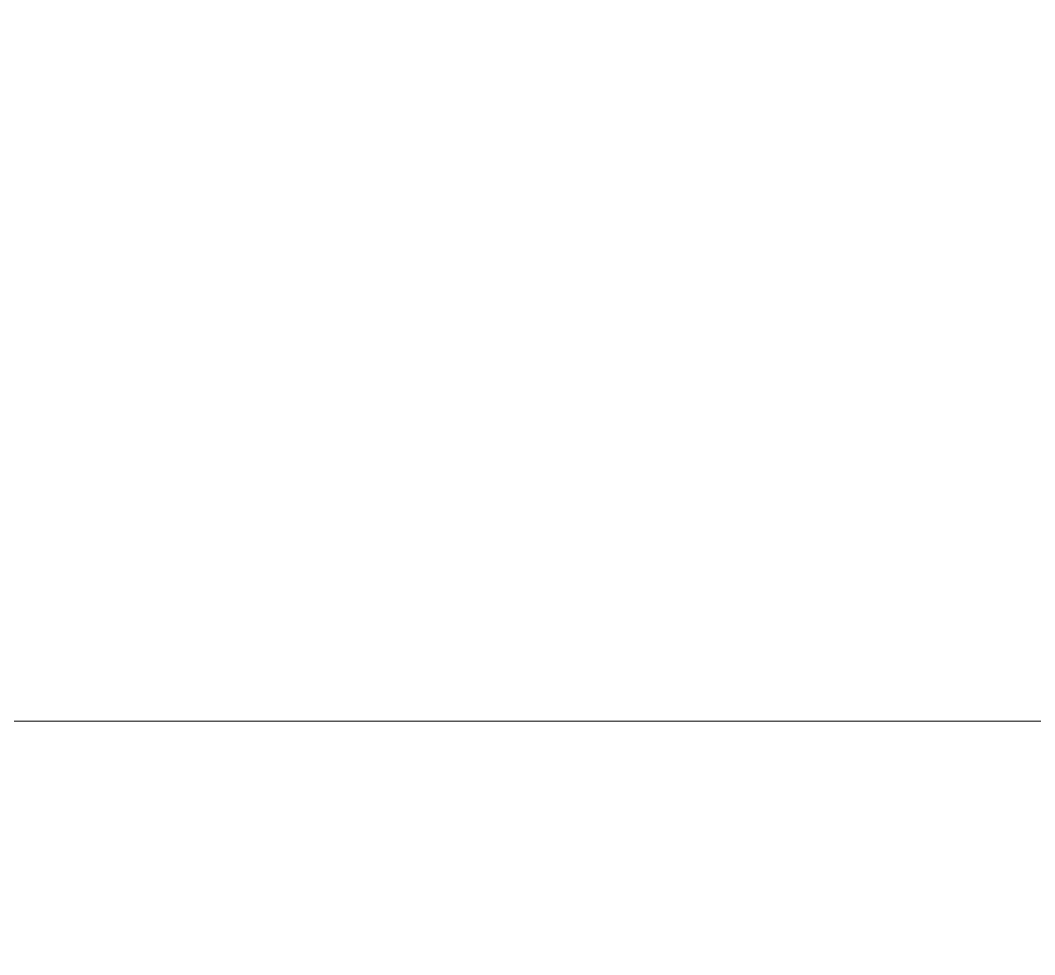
# Model space of a CAD drawing. Header units: millimetres. Extents: x 0 to 414, y 0 to 292.
# Drawn here: x 398.47 to 399.336, y 79.969 to 80.767 of the extents above; entities that cross this region are included whole.
import ezdxf

# ---------------------------------------------------------------- set-up
doc = ezdxf.new("R2010")
doc.units = ezdxf.units.MM

msp = doc.modelspace()

# ---------------------------------------------------------------- hatches: boundary and pattern name
h = msp.add_hatch(color=0)
h.dxf.hatch_style = 2
h.paths.add_polyline_path([(399.312694, 80.214611), (399.312694, 81.5975)])
h = msp.add_hatch(color=0)
h.dxf.hatch_style = 2
h.paths.add_polyline_path([(399.305639, 80.214611), (399.305639, 81.590444)])
h = msp.add_hatch(color=0)
h.dxf.hatch_style = 2
h.paths.add_polyline_path([(399.288, 80.23225), (399.288, 81.576333)])
h = msp.add_hatch(color=0)
h.dxf.hatch_style = 2
h.paths.add_polyline_path([(399.291528, 80.221667), (399.291528, 81.579861)])
h = msp.add_hatch(color=0)
h.dxf.hatch_style = 2
h.paths.add_polyline_path([(399.291528, 80.228722), (399.291528, 81.576333)])
h = msp.add_hatch(color=0)
h.dxf.hatch_style = 2
h.paths.add_polyline_path([(399.291528, 80.228722), (399.291528, 81.576333)])
h = msp.add_hatch(color=0)
h.dxf.hatch_style = 2
h.paths.add_polyline_path([(399.288, 80.235778), (399.288, 81.56575)])
h = msp.add_hatch(color=0)
h.dxf.hatch_style = 2
h.paths.add_polyline_path([(399.284472, 80.239306), (399.284472, 81.544583)])
h = msp.add_hatch(color=0)
h.dxf.hatch_style = 2
h.paths.add_polyline_path([(399.270361, 80.246361), (399.270361, 81.484611)])
h = msp.add_hatch(color=0)
h.dxf.hatch_style = 2
h.paths.add_polyline_path([(399.270361, 80.246361), (399.270361, 81.484611)])
h = msp.add_hatch(color=0)
h.dxf.hatch_style = 2
h.paths.add_polyline_path([(399.270361, 80.249889), (399.270361, 81.477556)])
h = msp.add_hatch(color=0)
h.dxf.hatch_style = 2
h.paths.add_polyline_path([(399.266833, 80.271056), (399.266833, 81.463444)])
h = msp.add_hatch(color=0)
h.dxf.hatch_style = 2
h.paths.add_polyline_path([(399.266833, 80.271056), (399.266833, 81.463444)])
h = msp.add_hatch(color=0)
h.dxf.hatch_style = 2
h.paths.add_polyline_path([(399.263306, 80.271056), (399.263306, 81.456389)])
h = msp.add_hatch(color=0)
h.dxf.hatch_style = 2
h.paths.add_polyline_path([(399.25625, 80.267528), (399.25625, 81.435222)])
h = msp.add_hatch(color=0)
h.dxf.hatch_style = 2
h.paths.add_polyline_path([(399.249194, 80.271056), (399.249194, 81.407)])
h = msp.add_hatch(color=0)
h.dxf.hatch_style = 2
h.paths.add_polyline_path([(399.238611, 80.278111), (399.238611, 81.382306)])
h = msp.add_hatch(color=0)
h.dxf.hatch_style = 2
h.paths.add_polyline_path([(399.238611, 80.278111), (399.238611, 81.37525)])
h = msp.add_hatch(color=0)
h.dxf.hatch_style = 2
h.paths.add_polyline_path([(399.228028, 80.285167), (399.228028, 81.036583)])
h = msp.add_hatch(color=0)
h.dxf.hatch_style = 2
h.paths.add_polyline_path([(399.2245, 80.285167), (399.2245, 81.022472)])
h = msp.add_hatch(color=0)
h.dxf.hatch_style = 2
h.paths.add_polyline_path([(399.2245, 80.285167), (399.2245, 81.022472)])
h = msp.add_hatch(color=0)
h.dxf.hatch_style = 2
h.paths.add_polyline_path([(399.2245, 80.285167), (399.2245, 81.022472)])
h = msp.add_hatch(color=0)
h.dxf.hatch_style = 2
h.paths.add_polyline_path([(399.2245, 80.285167), (399.2245, 81.022472)])
h = msp.add_hatch(color=0)
h.dxf.hatch_style = 2
h.paths.add_polyline_path([(399.228028, 80.285167), (399.228028, 81.026)])
h = msp.add_hatch(color=0)
h.dxf.hatch_style = 2
h.paths.add_polyline_path([(399.228028, 80.285167), (399.228028, 81.026)])
h = msp.add_hatch(color=0)
h.dxf.hatch_style = 2
h.paths.add_polyline_path([(399.220972, 80.285167), (399.220972, 81.015417)])
h = msp.add_hatch(color=0)
h.dxf.hatch_style = 2
h.paths.add_polyline_path([(399.220972, 80.285167), (399.220972, 81.015417)])
h = msp.add_hatch(color=0)
h.dxf.hatch_style = 2
h.paths.add_polyline_path([(399.2245, 80.285167), (399.2245, 81.018944)])
h = msp.add_hatch(color=0)
h.dxf.hatch_style = 2
h.paths.add_polyline_path([(399.2245, 80.285167), (399.2245, 81.018944)])
h = msp.add_hatch(color=0)
h.dxf.hatch_style = 2
h.paths.add_polyline_path([(399.217444, 80.285167), (399.217444, 81.011889)])
h = msp.add_hatch(color=0)
h.dxf.hatch_style = 2
h.paths.add_polyline_path([(399.217444, 80.285167), (399.217444, 81.011889)])
h = msp.add_hatch(color=0)
h.dxf.hatch_style = 2
h.paths.add_polyline_path([(399.217444, 80.285167), (399.217444, 81.011889)])
h = msp.add_hatch(color=0)
h.dxf.hatch_style = 2
h.paths.add_polyline_path([(399.213917, 80.285167), (399.213917, 80.849611)])
h = msp.add_hatch(color=0)
h.dxf.hatch_style = 2
h.paths.add_polyline_path([(399.213917, 80.285167), (399.213917, 80.849611)])
h = msp.add_hatch(color=0)
h.dxf.hatch_style = 2
h.paths.add_polyline_path([(399.213917, 80.285167), (399.213917, 80.849611)])
h = msp.add_hatch(color=0)
h.dxf.hatch_style = 2
h.paths.add_polyline_path([(399.213917, 80.285167), (399.213917, 80.849611)])
h = msp.add_hatch(color=0)
h.dxf.hatch_style = 2
h.paths.add_polyline_path([(399.217444, 80.285167), (399.217444, 80.853139)])
h = msp.add_hatch(color=0)
h.dxf.hatch_style = 2
h.paths.add_polyline_path([(399.217444, 80.285167), (399.217444, 80.849611)])
h = msp.add_hatch(color=0)
h.dxf.hatch_style = 2
h.paths.add_polyline_path([(399.217444, 80.285167), (399.217444, 80.849611)])
h = msp.add_hatch(color=0)
h.dxf.hatch_style = 2
h.paths.add_polyline_path([(399.203333, 80.253417), (399.203333, 80.839028)])
h = msp.add_hatch(color=0)
h.dxf.hatch_style = 2
h.paths.add_polyline_path([(399.203333, 80.256944), (399.203333, 80.839028)])
h = msp.add_hatch(color=0)
h.dxf.hatch_style = 2
h.paths.add_polyline_path([(399.203333, 80.256944), (399.203333, 80.839028)])
h = msp.add_hatch(color=0)
h.dxf.hatch_style = 2
h.paths.add_polyline_path([(399.203333, 80.260472), (399.203333, 80.839028)])
h = msp.add_hatch(color=0)
h.dxf.hatch_style = 2
h.paths.add_polyline_path([(399.206861, 80.274583), (399.206861, 80.842556)])
h = msp.add_hatch(color=0)
h.dxf.hatch_style = 2
h.paths.add_polyline_path([(399.206861, 80.274583), (399.206861, 80.842556)])
h = msp.add_hatch(color=0)
h.dxf.hatch_style = 2
h.paths.add_polyline_path([(399.206861, 80.274583), (399.206861, 80.842556)])
h = msp.add_hatch(color=0)
h.dxf.hatch_style = 2
h.paths.add_polyline_path([(399.206861, 80.274583), (399.206861, 80.842556)])
h = msp.add_hatch(color=0)
h.dxf.hatch_style = 2
h.paths.add_polyline_path([(399.206861, 80.274583), (399.206861, 80.842556)])
h = msp.add_hatch(color=0)
h.dxf.hatch_style = 2
h.paths.add_polyline_path([(399.206861, 80.274583), (399.206861, 80.842556)])
h = msp.add_hatch(color=0)
h.dxf.hatch_style = 2
h.paths.add_polyline_path([(399.210389, 80.278111), (399.210389, 80.846083)])
h = msp.add_hatch(color=0)
h.dxf.hatch_style = 2
h.paths.add_polyline_path([(399.210389, 80.278111), (399.210389, 80.846083)])
h = msp.add_hatch(color=0)
h.dxf.hatch_style = 2
h.paths.add_polyline_path([(399.203333, 80.214611), (399.203333, 80.817861)])
h = msp.add_hatch(color=0)
h.dxf.hatch_style = 2
h.paths.add_polyline_path([(399.203333, 80.214611), (399.203333, 80.817861)])
h = msp.add_hatch(color=0)
h.dxf.hatch_style = 2
h.paths.add_polyline_path([(399.199806, 80.186389), (399.199806, 80.80375)])
h = msp.add_hatch(color=0)
h.dxf.hatch_style = 2
h.paths.add_polyline_path([(399.199806, 80.189917), (399.199806, 80.80375)])
h = msp.add_hatch(color=0)
h.dxf.hatch_style = 2
h.paths.add_polyline_path([(398.674167, 80.637944), (398.674167, 80.772)])
h = msp.add_hatch(color=0)
h.dxf.hatch_style = 2
h.paths.add_polyline_path([(398.677694, 80.637944), (398.677694, 80.772)])
h = msp.add_hatch(color=0)
h.dxf.hatch_style = 2
h.paths.add_polyline_path([(398.585972, 80.669694), (398.585972, 80.761417)])
h = msp.add_hatch(color=0)
h.dxf.hatch_style = 2
h.paths.add_polyline_path([(398.561278, 80.669694), (398.561278, 80.754361)])
h = msp.add_hatch(color=0)
h.dxf.hatch_style = 2
h.paths.add_polyline_path([(398.564806, 80.669694), (398.564806, 80.754361)])
h = msp.add_hatch(color=0)
h.dxf.hatch_style = 2
h.paths.add_polyline_path([(398.564806, 80.669694), (398.564806, 80.754361)])
h = msp.add_hatch(color=0)
h.dxf.hatch_style = 2
h.paths.add_polyline_path([(398.568333, 80.669694), (398.568333, 80.754361)])
h = msp.add_hatch(color=0)
h.dxf.hatch_style = 2
h.paths.add_polyline_path([(398.568333, 80.669694), (398.568333, 80.754361)])
h = msp.add_hatch(color=0)
h.dxf.hatch_style = 2
h.paths.add_polyline_path([(398.575389, 80.669694), (398.575389, 80.757889)])
h = msp.add_hatch(color=0)
h.dxf.hatch_style = 2
h.paths.add_polyline_path([(398.575389, 80.669694), (398.575389, 80.757889)])
h = msp.add_hatch(color=0)
h.dxf.hatch_style = 2
h.paths.add_polyline_path([(398.582444, 80.669694), (398.582444, 80.757889)])
h = msp.add_hatch(color=0)
h.dxf.hatch_style = 2
h.paths.add_polyline_path([(398.582444, 80.669694), (398.582444, 80.757889)])
h = msp.add_hatch(color=0)
h.dxf.hatch_style = 2
h.paths.add_polyline_path([(398.582444, 80.669694), (398.582444, 80.757889)])
h = msp.add_hatch(color=0)
h.dxf.hatch_style = 2
h.paths.add_polyline_path([(398.582444, 80.669694), (398.582444, 80.757889)])
h = msp.add_hatch(color=0)
h.dxf.hatch_style = 2
h.paths.add_polyline_path([(398.744722, 80.567389), (398.744722, 80.757889)])
h = msp.add_hatch(color=0)
h.dxf.hatch_style = 2
h.paths.add_polyline_path([(398.744722, 80.560333), (398.744722, 80.757889)])
h = msp.add_hatch(color=0)
h.dxf.hatch_style = 2
h.paths.add_polyline_path([(398.511889, 80.669694), (398.511889, 80.743778)])
h = msp.add_hatch(color=0)
h.dxf.hatch_style = 2
h.paths.add_polyline_path([(398.522472, 80.669694), (398.522472, 80.743778)])
h = msp.add_hatch(color=0)
h.dxf.hatch_style = 2
h.paths.add_polyline_path([(398.526, 80.669694), (398.526, 80.747306)])
h = msp.add_hatch(color=0)
h.dxf.hatch_style = 2
h.paths.add_polyline_path([(398.536583, 80.669694), (398.536583, 80.747306)])
h = msp.add_hatch(color=0)
h.dxf.hatch_style = 2
h.paths.add_polyline_path([(398.536583, 80.669694), (398.536583, 80.747306)])
h = msp.add_hatch(color=0)
h.dxf.hatch_style = 2
h.paths.add_polyline_path([(398.536583, 80.669694), (398.536583, 80.747306)])
h = msp.add_hatch(color=0)
h.dxf.hatch_style = 2
h.paths.add_polyline_path([(398.536583, 80.669694), (398.536583, 80.747306)])
h = msp.add_hatch(color=0)
h.dxf.hatch_style = 2
h.paths.add_polyline_path([(398.536583, 80.669694), (398.536583, 80.747306)])
h = msp.add_hatch(color=0)
h.dxf.hatch_style = 2
h.paths.add_polyline_path([(398.540111, 80.669694), (398.540111, 80.747306)])
h = msp.add_hatch(color=0)
h.dxf.hatch_style = 2
h.paths.add_polyline_path([(398.540111, 80.669694), (398.540111, 80.747306)])
h = msp.add_hatch(color=0)
h.dxf.hatch_style = 2
h.paths.add_polyline_path([(398.543639, 80.669694), (398.543639, 80.750833)])
h = msp.add_hatch(color=0)
h.dxf.hatch_style = 2
h.paths.add_polyline_path([(398.543639, 80.669694), (398.543639, 80.750833)])
h = msp.add_hatch(color=0)
h.dxf.hatch_style = 2
h.paths.add_polyline_path([(398.550694, 80.669694), (398.550694, 80.750833)])
h = msp.add_hatch(color=0)
h.dxf.hatch_style = 2
h.paths.add_polyline_path([(398.49425, 80.666167), (398.49425, 80.736722)])
h = msp.add_hatch(color=0)
h.dxf.hatch_style = 2
h.paths.add_polyline_path([(398.497778, 80.666167), (398.497778, 80.74025)])
h = msp.add_hatch(color=0)
h.dxf.hatch_style = 2
h.paths.add_polyline_path([(398.497778, 80.666167), (398.497778, 80.74025)])
h = msp.add_hatch(color=0)
h.dxf.hatch_style = 2
h.paths.add_polyline_path([(398.501306, 80.666167), (398.501306, 80.74025)])
h = msp.add_hatch(color=0)
h.dxf.hatch_style = 2
h.paths.add_polyline_path([(398.501306, 80.666167), (398.501306, 80.74025)])
h = msp.add_hatch(color=0)
h.dxf.hatch_style = 2
h.paths.add_polyline_path([(398.504833, 80.666167), (398.504833, 80.74025)])
h = msp.add_hatch(color=0)
h.dxf.hatch_style = 2
h.paths.add_polyline_path([(398.504833, 80.666167), (398.504833, 80.74025)])
h = msp.add_hatch(color=0)
h.dxf.hatch_style = 2
h.paths.add_polyline_path([(398.508361, 80.666167), (398.508361, 80.74025)])
h = msp.add_hatch(color=0)
h.dxf.hatch_style = 2
h.paths.add_polyline_path([(398.508361, 80.666167), (398.508361, 80.74025)])
h = msp.add_hatch(color=0)
h.dxf.hatch_style = 2
h.paths.add_polyline_path([(398.772944, 80.458028), (398.772944, 80.74025)])
h = msp.add_hatch(color=0)
h.dxf.hatch_style = 2
h.paths.add_polyline_path([(398.776472, 80.436861), (398.776472, 80.736722)])
h = msp.add_hatch(color=0)
h.dxf.hatch_style = 2
h.paths.add_polyline_path([(398.78, 80.426278), (398.78, 80.736722)])
h = msp.add_hatch(color=0)
h.dxf.hatch_style = 2
h.paths.add_polyline_path([(398.78, 80.426278), (398.78, 80.736722)])
h = msp.add_hatch(color=0)
h.dxf.hatch_style = 2
h.paths.add_polyline_path([(398.78, 80.42275), (398.78, 80.736722)])
h = msp.add_hatch(color=0)
h.dxf.hatch_style = 2
h.paths.add_polyline_path([(398.783528, 80.401583), (398.783528, 80.736722)])
h = msp.add_hatch(color=0)
h.dxf.hatch_style = 2
h.paths.add_polyline_path([(398.473083, 80.662639), (398.473083, 80.733194)])
h = msp.add_hatch(color=0)
h.dxf.hatch_style = 2
h.paths.add_polyline_path([(398.787056, 80.369833), (398.787056, 80.733194)])
h = msp.add_hatch(color=0)
h.dxf.hatch_style = 2
h.paths.add_polyline_path([(398.787056, 80.302806), (398.787056, 80.733194)])
h = msp.add_hatch(color=0)
h.dxf.hatch_style = 2
h.paths.add_polyline_path([(398.787056, 80.271056), (398.787056, 80.733194)])
h = msp.add_hatch(color=0)
h.dxf.hatch_style = 2
h.paths.add_polyline_path([(398.787056, 80.271056), (398.787056, 80.733194)])
h = msp.add_hatch(color=0)
h.dxf.hatch_style = 2
h.paths.add_polyline_path([(398.787056, 80.271056), (398.787056, 80.733194)])
h = msp.add_hatch(color=0)
h.dxf.hatch_style = 2
h.paths.add_polyline_path([(398.787056, 80.271056), (398.787056, 80.733194)])
h = msp.add_hatch(color=0)
h.dxf.hatch_style = 2
h.paths.add_polyline_path([(398.787056, 80.271056), (398.787056, 80.733194)])
h = msp.add_hatch(color=0)
h.dxf.hatch_style = 2
h.paths.add_polyline_path([(398.790583, 80.271056), (398.790583, 80.733194)])
h = msp.add_hatch(color=0)
h.dxf.hatch_style = 2
h.paths.add_polyline_path([(398.790583, 80.271056), (398.790583, 80.733194)])
h = msp.add_hatch(color=0)
h.dxf.hatch_style = 2
h.paths.add_polyline_path([(398.794111, 80.271056), (398.794111, 80.733194)])
h = msp.add_hatch(color=0)
h.dxf.hatch_style = 2
h.paths.add_polyline_path([(398.794111, 80.271056), (398.794111, 80.733194)])
h = msp.add_hatch(color=0)
h.dxf.hatch_style = 2
h.paths.add_polyline_path([(398.794111, 80.271056), (398.794111, 80.733194)])
h = msp.add_hatch(color=0)
h.dxf.hatch_style = 2
h.paths.add_polyline_path([(398.794111, 80.271056), (398.794111, 80.733194)])
h = msp.add_hatch(color=0)
h.dxf.hatch_style = 2
h.paths.add_polyline_path([(398.797639, 80.271056), (398.797639, 80.729667)])
h = msp.add_hatch(color=0)
h.dxf.hatch_style = 2
h.paths.add_polyline_path([(398.797639, 80.271056), (398.797639, 80.729667)])
h = msp.add_hatch(color=0)
h.dxf.hatch_style = 2
h.paths.add_polyline_path([(398.801167, 80.271056), (398.801167, 80.729667)])
h = msp.add_hatch(color=0)
h.dxf.hatch_style = 2
h.paths.add_polyline_path([(398.801167, 80.271056), (398.801167, 80.729667)])
h = msp.add_hatch(color=0)
h.dxf.hatch_style = 2
h.paths.add_polyline_path([(398.801167, 80.267528), (398.801167, 80.729667)])
h = msp.add_hatch(color=0)
h.dxf.hatch_style = 2
h.paths.add_polyline_path([(398.804694, 80.094667), (398.804694, 80.729667)])
h = msp.add_hatch(color=0)
h.dxf.hatch_style = 2
h.paths.add_polyline_path([(398.822333, 80.002944), (398.822333, 80.722611)])
h = msp.add_hatch(color=0)
h.dxf.hatch_style = 2
h.paths.add_polyline_path([(398.822333, 79.953556), (398.822333, 80.722611)])
h = msp.add_hatch(color=0)
h.dxf.hatch_style = 2
h.paths.add_polyline_path([(398.825861, 79.928861), (398.825861, 80.719083)])
h = msp.add_hatch(color=0)
h.dxf.hatch_style = 2
h.paths.add_polyline_path([(398.825861, 79.918278), (398.825861, 80.715556)])
h = msp.add_hatch(color=0)
h.dxf.hatch_style = 2
h.paths.add_polyline_path([(398.825861, 80.694389), (398.825861, 80.715556)])
h = msp.add_hatch(color=0)
h.dxf.hatch_style = 2
h.paths.add_polyline_path([(398.825861, 80.694389), (398.825861, 80.715556)])
h = msp.add_hatch(color=0)
h.dxf.hatch_style = 2
h.paths.add_polyline_path([(398.825861, 80.694389), (398.829389, 80.7085)])
h = msp.add_hatch(color=0)
h.dxf.hatch_style = 2
h.paths.add_polyline_path([(398.825861, 79.918278), (398.825861, 80.694389)])
h = msp.add_hatch(color=0)
h.dxf.hatch_style = 2
h.paths.add_polyline_path([(398.825861, 79.918278), (398.825861, 80.694389)])
h = msp.add_hatch(color=0)
h.dxf.hatch_style = 2
h.paths.add_polyline_path([(398.829389, 79.907694), (398.829389, 80.694389)])
h = msp.add_hatch(color=0)
h.dxf.hatch_style = 2
h.paths.add_polyline_path([(398.832917, 79.883), (398.832917, 80.694389)])
h = msp.add_hatch(color=0)
h.dxf.hatch_style = 2
h.paths.add_polyline_path([(398.832917, 79.883), (398.832917, 80.694389)])
h = msp.add_hatch(color=0)
h.dxf.hatch_style = 2
h.paths.add_polyline_path([(398.836444, 79.879472), (398.836444, 80.694389)])
h = msp.add_hatch(color=0)
h.dxf.hatch_style = 2
h.paths.add_polyline_path([(398.836444, 79.879472), (398.836444, 80.694389)])
h = msp.add_hatch(color=0)
h.dxf.hatch_style = 2
h.paths.add_polyline_path([(398.839972, 79.872417), (398.839972, 80.694389)])
h = msp.add_hatch(color=0)
h.dxf.hatch_style = 2
h.paths.add_polyline_path([(398.854083, 79.844194), (398.854083, 80.67675)])
h = msp.add_hatch(color=0)
h.dxf.hatch_style = 2
h.paths.add_polyline_path([(399.185694, 80.066444), (399.185694, 80.67675)])
h = msp.add_hatch(color=0)
h.dxf.hatch_style = 2
h.paths.add_polyline_path([(398.864667, 79.8195), (398.864667, 80.655583)])
h = msp.add_hatch(color=0)
h.dxf.hatch_style = 2
h.paths.add_polyline_path([(398.868194, 79.815972), (398.868194, 80.655583)])
h = msp.add_hatch(color=0)
h.dxf.hatch_style = 2
h.paths.add_polyline_path([(398.882306, 80.616778), (398.882306, 80.637944)])
h = msp.add_hatch(color=0)
h.dxf.hatch_style = 2
h.paths.add_polyline_path([(398.882306, 80.616778), (398.882306, 80.637944)])
h = msp.add_hatch(color=0)
h.dxf.hatch_style = 2
h.paths.add_polyline_path([(398.87525, 79.805389), (398.87525, 80.606194)])
h = msp.add_hatch(color=0)
h.dxf.hatch_style = 2
h.paths.add_polyline_path([(398.882306, 79.798333), (398.882306, 80.602667)])
h = msp.add_hatch(color=0)
h.dxf.hatch_style = 2
h.paths.add_polyline_path([(398.882306, 79.798333), (398.882306, 80.602667)])
h = msp.add_hatch(color=0)
h.dxf.hatch_style = 2
h.paths.add_polyline_path([(398.882306, 79.794806), (398.882306, 80.602667)])
h = msp.add_hatch(color=0)
h.dxf.hatch_style = 2
h.paths.add_polyline_path([(398.882306, 79.794806), (398.882306, 80.602667)])
h = msp.add_hatch(color=0)
h.dxf.hatch_style = 2
h.paths.add_polyline_path([(398.885833, 79.791278), (398.885833, 80.599139)])
h = msp.add_hatch(color=0)
h.dxf.hatch_style = 2
h.paths.add_polyline_path([(398.885833, 79.791278), (398.885833, 80.599139)])
h = msp.add_hatch(color=0)
h.dxf.hatch_style = 2
h.paths.add_polyline_path([(398.889361, 79.784222), (398.889361, 80.599139)])
h = msp.add_hatch(color=0)
h.dxf.hatch_style = 2
h.paths.add_polyline_path([(398.889361, 79.784222), (398.889361, 80.599139)])
h = msp.add_hatch(color=0)
h.dxf.hatch_style = 2
h.paths.add_polyline_path([(398.896417, 79.777167), (398.896417, 80.588556)])
h = msp.add_hatch(color=0)
h.dxf.hatch_style = 2
h.paths.add_polyline_path([(399.178639, 80.038222), (399.178639, 80.567389)])
h = msp.add_hatch(color=0)
h.dxf.hatch_style = 2
h.paths.add_polyline_path([(398.928167, 79.745417), (398.928167, 80.48625)])
h = msp.add_hatch(color=0)
h.dxf.hatch_style = 2
h.paths.add_polyline_path([(398.931694, 79.738361), (398.931694, 80.465083)])
h = msp.add_hatch(color=0)
h.dxf.hatch_style = 2
h.paths.add_polyline_path([(399.175111, 80.020583), (399.175111, 80.450972)])
h = msp.add_hatch(color=0)
h.dxf.hatch_style = 2
h.paths.add_polyline_path([(399.171583, 80.020583), (399.171583, 80.436861)])
h = msp.add_hatch(color=0)
h.dxf.hatch_style = 2
h.paths.add_polyline_path([(399.161, 79.868889), (399.161, 80.426278)])
h = msp.add_hatch(color=0)
h.dxf.hatch_style = 2
h.paths.add_polyline_path([(399.168056, 79.875944), (399.168056, 80.426278)])
h = msp.add_hatch(color=0)
h.dxf.hatch_style = 2
h.paths.add_polyline_path([(399.168056, 79.875944), (399.168056, 80.426278)])
h = msp.add_hatch(color=0)
h.dxf.hatch_style = 2
h.paths.add_polyline_path([(399.168056, 79.879472), (399.168056, 80.426278)])
h = msp.add_hatch(color=0)
h.dxf.hatch_style = 2
h.paths.add_polyline_path([(399.168056, 80.017056), (399.168056, 80.426278)])
h = msp.add_hatch(color=0)
h.dxf.hatch_style = 2
h.paths.add_polyline_path([(399.168056, 80.017056), (399.168056, 80.426278)])
h = msp.add_hatch(color=0)
h.dxf.hatch_style = 2
h.paths.add_polyline_path([(399.168056, 80.017056), (399.168056, 80.426278)])
h = msp.add_hatch(color=0)
h.dxf.hatch_style = 2
h.paths.add_polyline_path([(399.168056, 80.017056), (399.168056, 80.426278)])
h = msp.add_hatch(color=0)
h.dxf.hatch_style = 2
h.paths.add_polyline_path([(399.168056, 80.017056), (399.168056, 80.426278)])
h = msp.add_hatch(color=0)
h.dxf.hatch_style = 2
h.paths.add_polyline_path([(399.171583, 80.017056), (399.171583, 80.426278)])
h = msp.add_hatch(color=0)
h.dxf.hatch_style = 2
h.paths.add_polyline_path([(399.171583, 80.017056), (399.171583, 80.426278)])
h = msp.add_hatch(color=0)
h.dxf.hatch_style = 2
h.paths.add_polyline_path([(399.171583, 80.020583), (399.171583, 80.426278)])
h = msp.add_hatch(color=0)
h.dxf.hatch_style = 2
h.paths.add_polyline_path([(399.171583, 80.020583), (399.171583, 80.426278)])
h = msp.add_hatch(color=0)
h.dxf.hatch_style = 2
h.paths.add_polyline_path([(398.952861, 80.313389), (398.952861, 80.362778)])
h = msp.add_hatch(color=0)
h.dxf.hatch_style = 2
h.paths.add_polyline_path([(399.157472, 79.861833), (399.157472, 80.362778)])
h = msp.add_hatch(color=0)
h.dxf.hatch_style = 2
h.paths.add_polyline_path([(399.157472, 79.861833), (399.157472, 80.362778)])
h = msp.add_hatch(color=0)
h.dxf.hatch_style = 2
h.paths.add_polyline_path([(399.157472, 79.861833), (399.157472, 80.355722)])
h = msp.add_hatch(color=0)
h.dxf.hatch_style = 2
h.paths.add_polyline_path([(399.153944, 79.858306), (399.153944, 80.320444)])
h = msp.add_hatch(color=0)
h.dxf.hatch_style = 2
h.paths.add_polyline_path([(398.787056, 80.271056), (398.787056, 80.302806)])
h = msp.add_hatch(color=0)
h.dxf.hatch_style = 2
h.paths.add_polyline_path([(398.787056, 80.271056), (398.787056, 80.302806)])
h = msp.add_hatch(color=0)
h.dxf.hatch_style = 2
h.paths.add_polyline_path([(398.787056, 80.271056), (398.787056, 80.302806)])
h = msp.add_hatch(color=0)
h.dxf.hatch_style = 2
h.paths.add_polyline_path([(398.783528, 80.271056), (398.783528, 80.299278)])
h = msp.add_hatch(color=0)
h.dxf.hatch_style = 2
h.paths.add_polyline_path([(398.783528, 80.271056), (398.783528, 80.299278)])
h = msp.add_hatch(color=0)
h.dxf.hatch_style = 2
h.paths.add_polyline_path([(398.78, 80.274583), (398.78, 80.292222)])
h = msp.add_hatch(color=0)
h.dxf.hatch_style = 2
h.paths.add_polyline_path([(398.78, 80.274583), (398.78, 80.292222)])
h = msp.add_hatch(color=0)
h.dxf.hatch_style = 2
h.paths.add_polyline_path([(398.78, 80.271056), (398.78, 80.292222)])
h = msp.add_hatch(color=0)
h.dxf.hatch_style = 2
h.paths.add_polyline_path([(398.78, 80.271056), (398.78, 80.292222)])
h = msp.add_hatch(color=0)
h.dxf.hatch_style = 2
h.paths.add_polyline_path([(398.801167, 80.144056), (398.801167, 80.267528)])
h = msp.add_hatch(color=0)
h.dxf.hatch_style = 2
h.paths.add_polyline_path([(398.801167, 80.137), (398.801167, 80.267528)])
h = msp.add_hatch(color=0)
h.dxf.hatch_style = 2
h.paths.add_polyline_path([(399.153944, 79.85125), (399.153944, 80.271056)])
h = msp.add_hatch(color=0)
h.dxf.hatch_style = 2
h.paths.add_polyline_path([(399.270361, 80.249889), (399.270361, 80.271056)])
h = msp.add_hatch(color=0)
h.dxf.hatch_style = 2
h.paths.add_polyline_path([(398.949333, 79.731306), (398.949333, 80.260472)])
h = msp.add_hatch(color=0)
h.dxf.hatch_style = 2
h.paths.add_polyline_path([(398.797639, 80.182861), (398.797639, 80.256944)])
h = msp.add_hatch(color=0)
h.dxf.hatch_style = 2
h.paths.add_polyline_path([(398.952861, 79.727778), (398.952861, 80.249889)])
h = msp.add_hatch(color=0)
h.dxf.hatch_style = 2
h.paths.add_polyline_path([(398.952861, 79.727778), (398.952861, 80.246361)])
h = msp.add_hatch(color=0)
h.dxf.hatch_style = 2
h.paths.add_polyline_path([(398.952861, 79.727778), (398.952861, 80.246361)])
h = msp.add_hatch(color=0)
h.dxf.hatch_style = 2
h.paths.add_polyline_path([(399.150417, 79.85125), (399.150417, 80.246361)])
h = msp.add_hatch(color=0)
h.dxf.hatch_style = 2
h.paths.add_polyline_path([(398.956389, 79.727778), (398.956389, 80.235778)])
h = msp.add_hatch(color=0)
h.dxf.hatch_style = 2
h.paths.add_polyline_path([(399.139833, 79.833611), (399.139833, 80.225194)])
h = msp.add_hatch(color=0)
h.dxf.hatch_style = 2
h.paths.add_polyline_path([(399.139833, 79.833611), (399.139833, 80.225194)])
h = msp.add_hatch(color=0)
h.dxf.hatch_style = 2
h.paths.add_polyline_path([(399.291528, 80.211083), (399.291528, 80.221667)])
h = msp.add_hatch(color=0)
h.dxf.hatch_style = 2
h.paths.add_polyline_path([(399.136306, 79.830083), (399.136306, 80.214611)])
h = msp.add_hatch(color=0)
h.dxf.hatch_style = 2
h.paths.add_polyline_path([(398.963444, 79.72425), (398.963444, 80.196972)])
h = msp.add_hatch(color=0)
h.dxf.hatch_style = 2
h.paths.add_polyline_path([(399.125722, 79.823028), (399.125722, 80.193444)])
h = msp.add_hatch(color=0)
h.dxf.hatch_style = 2
h.paths.add_polyline_path([(399.125722, 79.823028), (399.125722, 80.189917)])
h = msp.add_hatch(color=0)
h.dxf.hatch_style = 2
h.paths.add_polyline_path([(399.122194, 79.815972), (399.122194, 80.129944)])
h = msp.add_hatch(color=0)
h.dxf.hatch_style = 2
h.paths.add_polyline_path([(399.199806, 80.10525), (399.199806, 80.126417)])
h = msp.add_hatch(color=0)
h.dxf.hatch_style = 2
h.paths.add_polyline_path([(399.199806, 80.10525), (399.199806, 80.126417)])
h = msp.add_hatch(color=0)
h.dxf.hatch_style = 2
h.paths.add_polyline_path([(399.199806, 80.10525), (399.199806, 80.126417)])
h = msp.add_hatch(color=0)
h.dxf.hatch_style = 2
h.paths.add_polyline_path([(399.199806, 80.10525), (399.199806, 80.126417)])
h = msp.add_hatch(color=0)
h.dxf.hatch_style = 2
h.paths.add_polyline_path([(399.203333, 80.10525), (399.203333, 80.122889)])
h = msp.add_hatch(color=0)
h.dxf.hatch_style = 2
h.paths.add_polyline_path([(399.203333, 80.10525), (399.203333, 80.122889)])
h = msp.add_hatch(color=0)
h.dxf.hatch_style = 2
h.paths.add_polyline_path([(399.203333, 80.10525), (399.203333, 80.122889)])
h = msp.add_hatch(color=0)
h.dxf.hatch_style = 2
h.paths.add_polyline_path([(399.203333, 80.10525), (399.203333, 80.122889)])
h = msp.add_hatch(color=0)
h.dxf.hatch_style = 2
h.paths.add_polyline_path([(399.203333, 80.108778), (399.203333, 80.122889)])
h = msp.add_hatch(color=0)
h.dxf.hatch_style = 2
h.paths.add_polyline_path([(399.203333, 80.108778), (399.203333, 80.122889)])
h = msp.add_hatch(color=0)
h.dxf.hatch_style = 2
h.paths.add_polyline_path([(399.203333, 80.108778), (399.203333, 80.122889)])
h = msp.add_hatch(color=0)
h.dxf.hatch_style = 2
h.paths.add_polyline_path([(399.203333, 80.108778), (399.203333, 80.122889)])
h = msp.add_hatch(color=0)
h.dxf.hatch_style = 2
h.paths.add_polyline_path([(399.122194, 79.815972), (399.122194, 80.119361)])
h = msp.add_hatch(color=0)
h.dxf.hatch_style = 2
h.paths.add_polyline_path([(399.203333, 80.108778), (399.203333, 80.119361)])
h = msp.add_hatch(color=0)
h.dxf.hatch_style = 2
h.paths.add_polyline_path([(399.203333, 80.108778), (399.203333, 80.119361)])
h = msp.add_hatch(color=0)
h.dxf.hatch_style = 2
h.paths.add_polyline_path([(399.118667, 79.812444), (399.118667, 80.108778)])
h = msp.add_hatch(color=0)
h.dxf.hatch_style = 2
h.paths.add_polyline_path([(398.966972, 79.72425), (398.966972, 80.098194)])
h = msp.add_hatch(color=0)
h.dxf.hatch_style = 2
h.paths.add_polyline_path([(398.966972, 79.720722), (398.966972, 80.091139)])
h = msp.add_hatch(color=0)
h.dxf.hatch_style = 2
h.paths.add_polyline_path([(398.966972, 79.720722), (398.966972, 80.091139)])
h = msp.add_hatch(color=0)
h.dxf.hatch_style = 2
h.paths.add_polyline_path([(398.966972, 79.720722), (398.966972, 80.087611)])
h = msp.add_hatch(color=0)
h.dxf.hatch_style = 2
h.paths.add_polyline_path([(399.111611, 79.784222), (399.111611, 80.077028)])
h = msp.add_hatch(color=0)
h.dxf.hatch_style = 2
h.paths.add_polyline_path([(398.977556, 79.720722), (398.977556, 80.048806)])
h = msp.add_hatch(color=0)
h.dxf.hatch_style = 2
h.paths.add_polyline_path([(398.984611, 79.720722), (398.984611, 80.020583)])
h = msp.add_hatch(color=0)
h.dxf.hatch_style = 2
h.paths.add_polyline_path([(399.168056, 79.879472), (399.168056, 80.017056)])
h = msp.add_hatch(color=0)
h.dxf.hatch_style = 2
h.paths.add_polyline_path([(399.168056, 79.879472), (399.168056, 80.01)])
h = msp.add_hatch(color=0)
h.dxf.hatch_style = 2
h.paths.add_polyline_path([(399.168056, 79.879472), (399.168056, 80.01)])
h = msp.add_hatch(color=0)
h.dxf.hatch_style = 2
h.paths.add_polyline_path([(399.076333, 79.988833), (399.076333, 80.006472)])
h = msp.add_hatch(color=0)
h.dxf.hatch_style = 2
h.paths.add_polyline_path([(399.079861, 79.971194), (399.079861, 80.006472)])
h = msp.add_hatch(color=0)
h.dxf.hatch_style = 2
h.paths.add_polyline_path([(399.079861, 79.756), (399.079861, 80.006472)])
h = msp.add_hatch(color=0)
h.dxf.hatch_style = 2
h.paths.add_polyline_path([(399.083389, 79.756), (399.083389, 80.006472)])
h = msp.add_hatch(color=0)
h.dxf.hatch_style = 2
h.paths.add_polyline_path([(399.083389, 79.756), (399.083389, 80.006472)])
h = msp.add_hatch(color=0)
h.dxf.hatch_style = 2
h.paths.add_polyline_path([(399.168056, 79.883), (399.168056, 80.002944)])
h = msp.add_hatch(color=0)
h.dxf.hatch_style = 2
h.paths.add_polyline_path([(399.168056, 79.883), (399.168056, 80.002944)])
h = msp.add_hatch(color=0)
h.dxf.hatch_style = 2
h.paths.add_polyline_path([(399.171583, 79.883), (399.171583, 80.002944)])
h = msp.add_hatch(color=0)
h.dxf.hatch_style = 2
h.paths.add_polyline_path([(399.171583, 79.925333), (399.171583, 80.002944)])
h = msp.add_hatch(color=0)
h.dxf.hatch_style = 2
h.paths.add_polyline_path([(399.171583, 79.925333), (399.171583, 80.002944)])
h = msp.add_hatch(color=0)
h.dxf.hatch_style = 2
h.paths.add_polyline_path([(399.171583, 79.928861), (399.171583, 80.002944)])
h = msp.add_hatch(color=0)
h.dxf.hatch_style = 2
h.paths.add_polyline_path([(399.175111, 79.939444), (399.175111, 80.002944)])
h = msp.add_hatch(color=0)
h.dxf.hatch_style = 2
h.paths.add_polyline_path([(399.175111, 79.953556), (399.175111, 80.002944)])
h = msp.add_hatch(color=0)
h.dxf.hatch_style = 2
h.paths.add_polyline_path([(399.175111, 79.953556), (399.178639, 79.999417)])

# ---------------------------------------------------------------- linework, layer by layer
at = {"color": 0, "lineweight": 0}
msp.add_lwpolyline([(354.957944, 80.16875), (404.237472, 80.16875)], dxfattribs=at)

doc.saveas('drawing.dxf')
